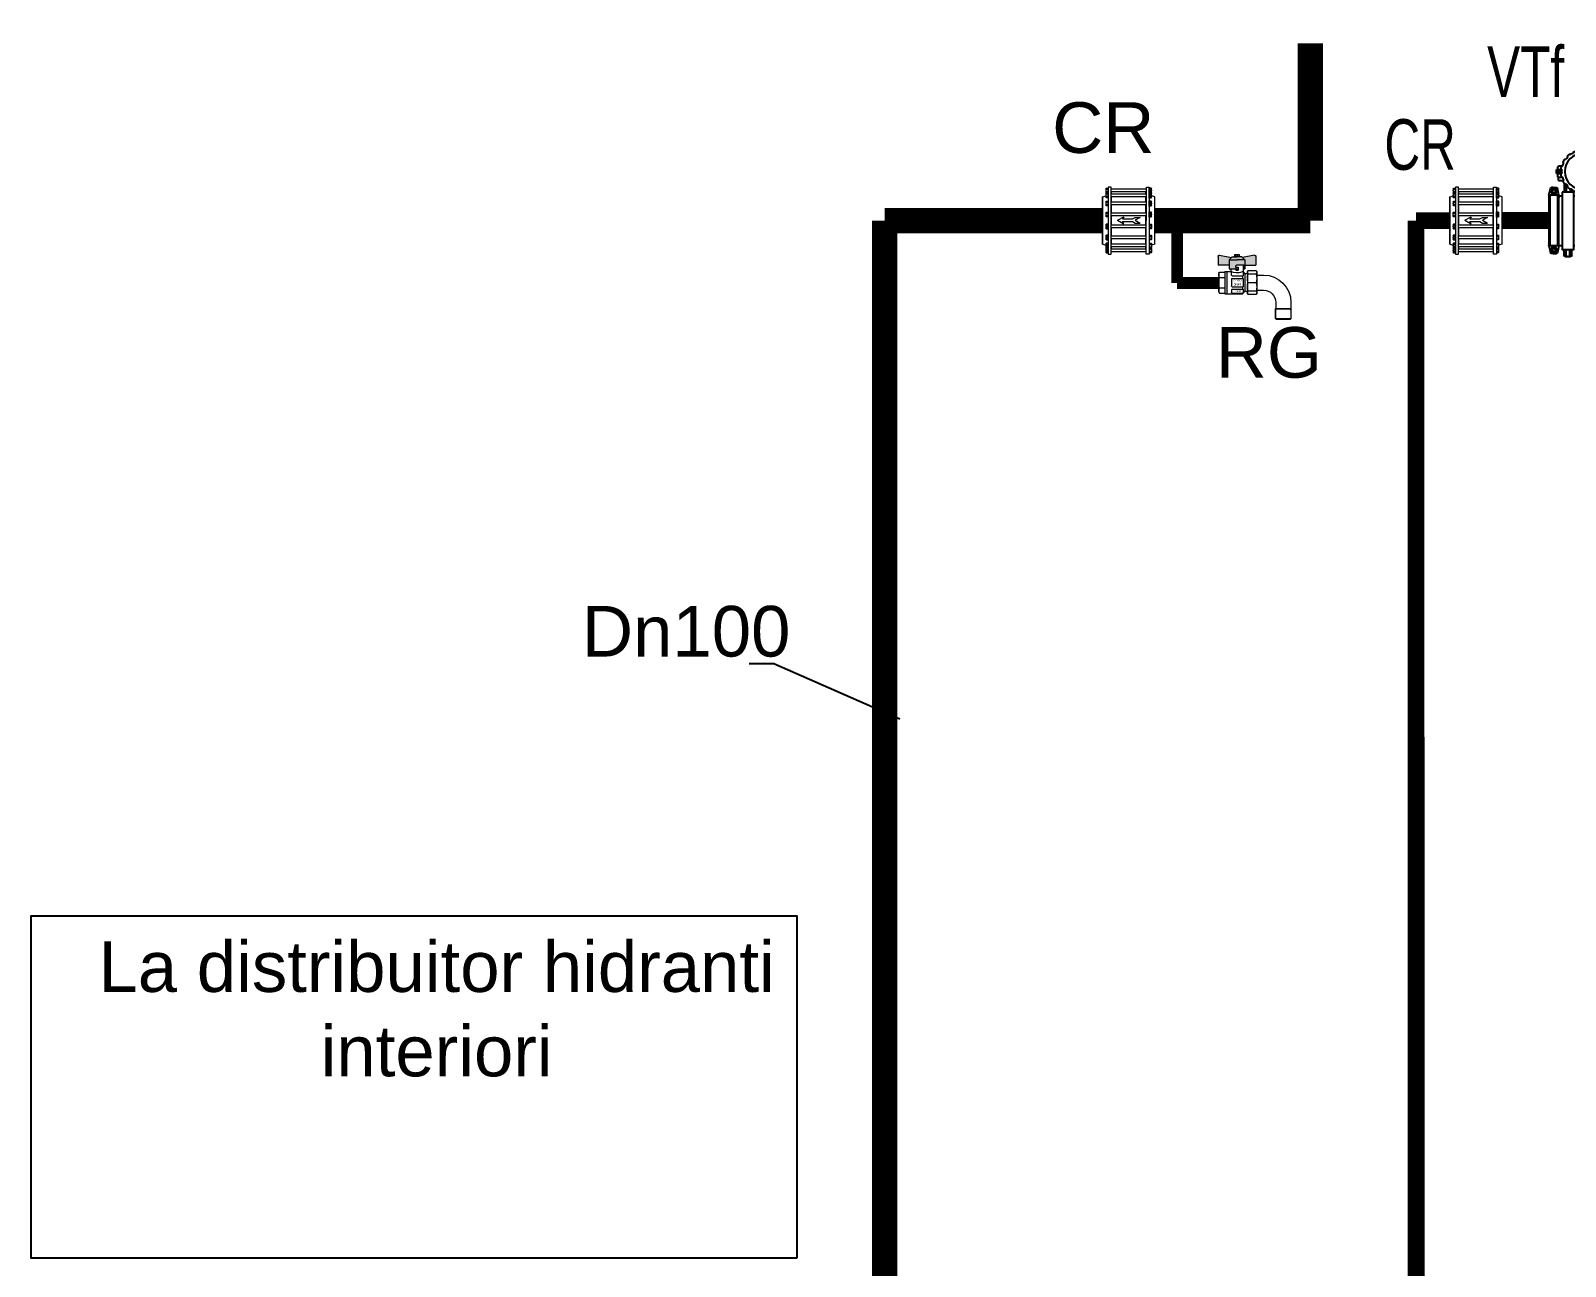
# Model space of a CAD drawing. Extents: x -6531732 to 89637, y -8915 to 32458.
# Drawn here: x 5890 to 10435, y 20061 to 23723 of the extents above; entities that cross this region are included whole.
import ezdxf
from ezdxf.enums import TextEntityAlignment as Align

# ---------------------------------------------------------------- set-up
doc = ezdxf.new("R2010")
doc.units = 0
for name, color, linetype, lineweight in [('SAN-MC-COLD WATER', 5, 'Continuous', 30), ('SAN-MC-Racorduri PSI', 140, 'Continuous', 5), ('SAN-MC-VALVE', 7, 'Continuous', 5)]:
    doc.layers.add(name, color=color, linetype=linetype, lineweight=lineweight)
doc.layers.add('SAN-MC-TEXT', color=7, linetype='Continuous')
doc.styles.get("Standard").update_dxf_attribs({"font": 'arial.ttf'})
doc.styles.add('txt', font='TXT', dxfattribs={"height": 0.2})
doc.linetypes.add('PSI_LINE', pattern='A,300,-150,["PSI",Standard,S=0.5,R=0,X=-130,Y=-30],-5', length=455)
doc.dimstyles.get("Standard").update_dxf_attribs({"dimtxt": 0.18, "dimasz": 0.18, "dimexe": 0.18, "dimexo": 0.0625, "dimgap": 0.09, "dimtad": 0, "dimtih": 1, "dimtoh": 1, "dimdec": 4, "dimzin": 0, "dimdsep": 46, "dimtxsty": 'Standard', "dimcen": 0.09, "dimadec": 0, "dimazin": 0, "dimtfac": 1, "dimtdec": 4, "dimtofl": 0, "dimtmove": 0, "dimatfit": 3, "dimfxl": 1, "dimtolj": 1, "dimtzin": 0, "dimarcsym": 0})

# ---------------------------------------------------------------- blocks, each defined once
blk = doc.blocks.new('Clapeta Sens')
at = {"layer": 'SAN-MC-VALVE'}
for p, q in [((-92.3, 139.3), (-92.3, 143.8)), ((-85.5, 139.3), (-85.5, 143.8)), ((-77.7, 139.3), (-77.7, 143.9)), ((-70, 154.7), (-73.5, 144.5)), ((-70.9, 139.3), (-70.9, 143.9)), ((-70, 154.7), (69.9, 154.8)), ((-53.8, 139.4), (-53.8, 143.9)), ((-47, 139.4), (-47, 143.9)), ((-21.1, 139.4), (-21.1, 143.9)), ((-14.3, 139.4), (-14.3, 143.9)), ((14.2, 139.4), (14.2, 143.9)), ((21, 139.4), (21, 143.9)), ((46.9, 139.4), (46.9, 143.9)), ((53.7, 139.4), (53.7, 144)), ((69.9, 154.8), (73.4, 144.6)), ((70.8, 139.5), (70.8, 144)), ((77.6, 139.5), (77.6, 144)), ((85.4, 139.5), (85.4, 144)), ((92.2, 139.5), (92.2, 144)), ((-99.3, 129.5), (99.2, 129.6)), ((-92.8, 129.5), (-92.8, 25.1)), ((-84.9, 129.5), (-84.9, 25.1)), ((-84.9, 127.9), (-78.2, 127.9)), ((-78.2, 129.5), (-78.2, 25.1)), ((-70.4, 129.5), (-70.4, 25.1)), ((-70.4, 127.9), (-54.3, 128)), ((-54.3, 129.5), (-54.3, 25.1)), ((-46.4, 129.5), (-46.4, 25.1)), ((-46.4, 128), (-21.6, 128)), ((-21.6, 129.6), (-21.6, 25.1)), ((-13.8, 129.6), (-13.7, 25.2)), ((-13.8, 128), (13.7, 128)), ((0.7, 96.6), (-7.6, 111)), ((-7.6, 96.3), (-7.6, 111)), ((-3.3, 88.9), (-7.6, 96.3)), ((9, 111), (0.7, 96.6)), ((4.7, 88.9), (9, 96.3)), ((9, 96.3), (9, 111)), ((13.7, 129.6), (13.7, 25.2)), ((21.6, 129.6), (21.6, 25.2)), ((21.6, 128), (46.4, 128)), ((46.4, 129.6), (46.4, 25.2)), ((54.2, 129.6), (54.2, 25.2)), ((54.2, 128), (70.3, 128)), ((70.3, 129.6), (70.3, 25.2)), ((78.2, 129.6), (78.2, 25.2)), ((78.2, 128.1), (84.9, 128.1)), ((84.9, 129.6), (84.9, 25.2)), ((92.7, 129.6), (92.7, 25.2)), ((-9.7, 62.9), (-3.3, 58.7)), ((0.7, 43.9), (-9.7, 62.9)), ((-3.3, 58.7), (-3.3, 88.9)), ((0.7, 43.9), (11.1, 62.9)), ((4.7, 58.7), (4.7, 88.9)), ((11.1, 62.9), (4.7, 58.7)), ((-92.2, 15.3), (-92.2, 10.8)), ((-85.4, 15.3), (-85.4, 10.8)), ((-84.9, 26.7), (-78.2, 26.7)), ((-77.7, 15.3), (-77.7, 10.8)), ((-69.9, -0.1), (-73.5, 10.2)), ((-70.9, 15.3), (-70.9, 10.8)), ((-70.4, 26.7), (-54.3, 26.7)), ((69.9, 0.1), (-69.9, -0.1)), ((-69.9, -0.1), (69.9, 0.1)), ((-69.9, -0.1), (69.9, 0.1)), ((-53.7, 15.3), (-53.7, 10.8)), ((-46.9, 15.3), (-46.9, 10.8)), ((-46.4, 26.7), (-21.6, 26.7)), ((-21.1, 15.3), (-21.1, 10.8)), ((-14.3, 15.3), (-14.3, 10.8)), ((-13.8, 26.7), (13.7, 26.7)), ((14.2, 15.3), (14.2, 10.8)), ((21.1, 15.4), (21.1, 10.8)), ((21.6, 26.8), (46.4, 26.8)), ((46.9, 15.4), (46.9, 10.9)), ((53.7, 15.4), (53.7, 10.9)), ((54.2, 26.8), (70.3, 26.8)), ((69.9, 0.1), (73.5, 10.3)), ((69.9, 0.1), (69.9, 0.1)), ((70.9, 15.4), (70.9, 10.9)), ((77.7, 15.4), (77.7, 10.9)), ((78.2, 26.8), (84.9, 26.8)), ((85.4, 15.4), (85.4, 10.9)), ((92.2, 15.4), (92.2, 10.9)), ((-69.9, -0.1), (-69.9, -0.1))]:
    blk.add_line(p, q, dxfattribs=at)
for points in [[(-99.3, 138.1), (-99.3, 129.5), (99.2, 129.6), (99.2, 138.3)], [(-82.1, 139.3), (-82.1, 144), (-82.9, 144.5), (-94.9, 144.4), (-95.7, 144), (-95.7, 139.3)], [(-82.2, 138.2), (-82.2, 139.3), (-66.5, 139.3), (-66.5, 138.2)], [(-67.5, 139.3), (-67.5, 144), (-68.3, 144.5), (-80.3, 144.5), (-81.1, 144), (-81.1, 139.3)], [(-58.2, 138.2), (-58.2, 139.4), (-42.5, 139.4), (-42.5, 138.2)], [(-43.5, 139.4), (-43.6, 144), (-44.3, 144.5), (-56.4, 144.5), (-57.2, 144), (-57.2, 139.4)], [(-25.6, 138.2), (-25.6, 139.4), (-9.8, 139.4), (-9.8, 138.2)], [(-10.9, 139.4), (-10.9, 144), (-11.7, 144.5), (-23.7, 144.5), (-24.5, 144), (-24.5, 139.4)], [(25.5, 138.2), (25.5, 139.4), (9.8, 139.4), (9.8, 138.2)], [(10.8, 139.4), (10.8, 144), (11.6, 144.5), (23.6, 144.5), (24.4, 144.1), (24.4, 139.4)], [(58.1, 138.3), (58.1, 139.4), (42.4, 139.4), (42.4, 138.3)], [(43.5, 139.4), (43.5, 144.1), (44.3, 144.5), (56.3, 144.6), (57.1, 144.1), (57.1, 139.4)], [(82.1, 138.3), (82.1, 139.5), (66.4, 139.4), (66.4, 138.3)], [(67.4, 139.4), (67.4, 144.1), (68.2, 144.6), (80.3, 144.6), (81, 144.1), (81, 139.5)], [(82, 139.5), (82, 144.1), (82.8, 144.6), (94.8, 144.6), (95.6, 144.1), (95.6, 139.5)], [(-99.3, 16.4), (-99.3, 25.1), (99.3, 25.2), (99.3, 16.6)], [(-82, 15.3), (-82, 10.6), (-82.8, 10.2), (-94.9, 10.2), (-95.7, 10.6), (-95.7, 15.3)], [(-82.2, 16.5), (-82.2, 15.3), (-66.4, 15.3), (-66.4, 16.5)], [(-67.5, 15.3), (-67.5, 10.6), (-68.3, 10.2), (-80.3, 10.2), (-81.1, 10.6), (-81.1, 15.3)], [(-58.2, 16.5), (-58.2, 15.3), (-42.5, 15.3), (-42.5, 16.5)], [(-43.5, 15.3), (-43.5, 10.7), (-44.3, 10.2), (-56.3, 10.2), (-57.1, 10.7), (-57.1, 15.3)], [(-25.5, 16.5), (-25.5, 15.3), (-9.8, 15.3), (-9.8, 16.5)], [(-10.9, 15.3), (-10.9, 10.7), (-11.7, 10.2), (-23.7, 10.2), (-24.5, 10.7), (-24.5, 15.3)], [(25.5, 16.5), (25.5, 15.4), (9.8, 15.3), (9.8, 16.5)], [(10.8, 15.3), (10.8, 10.7), (11.6, 10.2), (23.7, 10.2), (24.5, 10.7), (24.5, 15.4)], [(58.2, 16.6), (58.2, 15.4), (42.4, 15.4), (42.4, 16.5)], [(43.5, 15.4), (43.5, 10.7), (44.3, 10.3), (56.3, 10.3), (57.1, 10.7), (57.1, 15.4)], [(82.1, 16.6), (82.1, 15.4), (66.4, 15.4), (66.4, 16.6)], [(67.5, 15.4), (67.5, 10.7), (68.3, 10.3), (80.3, 10.3), (81.1, 10.8), (81.1, 15.4)], [(82, 15.4), (82, 10.8), (82.8, 10.3), (94.8, 10.3), (95.6, 10.8), (95.6, 15.4)]]:
    blk.add_lwpolyline(points, close=True, dxfattribs=at)
for points in [[(-81, 138.2), (-96.7, 138.1), (-96.7, 139.3), (-81, 139.3)], [(80.9, 138.3), (96.7, 138.3), (96.7, 139.5), (80.9, 139.5)], [(-81, 16.5), (-96.7, 16.4), (-96.7, 15.3), (-81, 15.3)], [(81, 16.6), (96.7, 16.6), (96.7, 15.4), (81, 15.4)]]:
    blk.add_lwpolyline(points, dxfattribs=at)
for centre, radius, start, end in [((-94, 141.7), 2.71, 51.1632, 128.9213), ((-88.9, 134.5), 9.95, 70.0269, 110.0577), ((-83.8, 141.7), 2.71, 51.1633, 128.9213), ((-79.4, 141.7), 2.71, 51.1632, 128.9213), ((-74.3, 134.5), 9.95, 70.0269, 110.0577), ((-69.2, 141.7), 2.71, 51.1633, 128.9213), ((-55.5, 141.8), 2.71, 51.1632, 128.9213), ((-50.4, 134.5), 9.95, 70.0269, 110.0577), ((-45.3, 141.8), 2.71, 51.1633, 128.9213), ((-22.8, 141.8), 2.71, 51.1632, 128.9213), ((-17.7, 134.5), 9.95, 70.0269, 110.0577), ((-12.6, 141.8), 2.71, 51.1633, 128.9213), ((12.5, 141.8), 2.71, 51.1633, 128.9213), ((17.6, 134.6), 9.95, 70.0269, 110.0577), ((22.7, 141.8), 2.71, 51.1632, 128.9214), ((45.2, 141.8), 2.71, 51.1633, 128.9213), ((50.3, 134.6), 9.95, 70.0269, 110.0577), ((55.4, 141.8), 2.71, 51.1632, 128.9214), ((69.1, 141.8), 2.71, 51.1633, 128.9213), ((74.2, 134.6), 9.95, 70.0269, 110.0577), ((79.3, 141.9), 2.71, 51.1632, 128.9214), ((83.7, 141.9), 2.71, 51.1633, 128.9213), ((88.8, 134.6), 9.95, 70.0269, 110.0577), ((93.9, 141.9), 2.71, 51.1632, 128.9214), ((-94, 12.9), 2.71, 231.1632, 308.9214), ((-88.8, 20.1), 9.95, 250.0269, 290.0577), ((-83.7, 12.9), 2.71, 231.1633, 308.9213), ((-79.4, 12.9), 2.71, 231.1632, 308.9214), ((-74.3, 20.1), 9.95, 250.0269, 290.0577), ((-69.2, 12.9), 2.71, 231.1633, 308.9213), ((-55.4, 12.9), 2.71, 231.1632, 308.9214), ((-50.3, 20.1), 9.95, 250.0269, 290.0577), ((-45.2, 12.9), 2.71, 231.1633, 308.9213), ((-22.8, 12.9), 2.71, 231.1632, 308.9214), ((-17.7, 20.2), 9.95, 250.0269, 290.0577), ((-12.6, 12.9), 2.71, 231.1633, 308.9213), ((12.5, 12.9), 2.71, 231.1633, 308.9213), ((17.6, 20.2), 9.95, 250.0269, 290.0577), ((22.8, 13), 2.71, 231.1632, 308.9213), ((45.2, 13), 2.71, 231.1633, 308.9213), ((50.3, 20.2), 9.95, 250.0269, 290.0577), ((55.4, 13), 2.71, 231.1632, 308.9213), ((69.2, 13), 2.71, 231.1633, 308.9213), ((74.3, 20.2), 9.95, 250.0269, 290.0577), ((79.4, 13), 2.71, 231.1632, 308.9213), ((83.7, 13), 2.71, 231.1633, 308.9213), ((88.8, 20.2), 9.95, 250.0269, 290.0577), ((93.9, 13), 2.71, 231.1632, 308.9213)]:
    blk.add_arc(centre, radius, start, end, dxfattribs=at)
blk = doc.blocks.new('12')
at = {"layer": 'SAN-MC-TEXT'}
for p, q in [((-0.1444, 0.1895, 1.4273), (-0.1441, 0.1892, 1.4273)), ((-0.1357, 0.1969, 1.4273), (-0.1355, 0.1967, 1.4273)), ((-0.1266, 0.2021, 1.4273), (-0.1264, 0.2017, 1.4273)), ((-0.1158, 0.206, 1.4273), (-0.1157, 0.2058, 1.4273)), ((-0.1055, 0.2079, 1.4273), (-0.1055, 0.2074, 1.4273)), ((-0.1055, 0.1075, 1.4273), (-0.1055, 0.1829, 1.4273)), ((-0.094, 0.2079, 1.4273), (-0.094, 0.2076, 1.4273)), ((-0.094, 0.1075, 1.4273), (-0.094, 0.1829, 1.4273)), ((-0.0837, 0.206, 1.4273), (-0.0838, 0.2056, 1.4273)), ((-0.073, 0.2021, 1.4273), (-0.0731, 0.2019, 1.4273)), ((-0.0639, 0.1969, 1.4273), (-0.0641, 0.1965, 1.4273)), ((-0.0551, 0.1895, 1.4273), (-0.0553, 0.1893, 1.4273)), ((-0.1625, 0.1505, 1.4273), (-0.1622, 0.1504, 1.4273)), ((-0.1625, 0.14, 1.4273), (-0.162, 0.14, 1.4273)), ((-0.1569, 0.1716, 1.4273), (-0.1565, 0.1714, 1.4273)), ((-0.1512, 0.1815, 1.4273), (-0.1509, 0.1814, 1.4273)), ((-0.0484, 0.1815, 1.4273), (-0.0487, 0.1813, 1.4273)), ((-0.0426, 0.1716, 1.4273), (-0.0429, 0.1715, 1.4273)), ((-0.0321, 0.1623, 1.4273), (-0.0408, 0.1623, 1.4273)), ((-0.039, 0.1617, 1.4273), (-0.0395, 0.1616, 1.4273)), ((-0.0227, 0.1452, 1.4273), (-0.0384, 0.1452, 1.4273)), ((-0.0371, 0.14, 1.4273), (-0.0375, 0.14, 1.4273)), ((-0.0371, 0.1505, 1.4273), (-0.0373, 0.1504, 1.4273)), ((-0.0227, 0.1509, 1.4273), (-0.0363, 0.1509, 1.4273)), ((-0.0227, 0.1395, 1.4273), (-0.0363, 0.1395, 1.4273)), ((-0.0264, 0.1509, 1.4273), (-0.0264, 0.1566, 1.4273)), ((-0.0264, 0.1281, 1.4273), (-0.0264, 0.1395, 1.4273)), ((-0.0227, 0.1395, 1.4273), (-0.0227, 0.1509, 1.4273)), ((-0.1605, 0.1287, 1.4273), (-0.1602, 0.1288, 1.4273)), ((-0.1569, 0.1188, 1.4273), (-0.1566, 0.119, 1.4273)), ((-0.1512, 0.1089, 1.4273), (-0.1508, 0.1092, 1.4273)), ((-0.1444, 0.1009, 1.4273), (-0.1442, 0.1011, 1.4273)), ((-0.1357, 0.0935, 1.4273), (-0.1354, 0.0939, 1.4273)), ((-0.1102, 0.0977, 0.7136), (-0.0933, 0.0977, 0.7136)), ((-0.0898, 0.0987, 0.7136), (-0.0913, 0.1055, 0.7136)), ((-0.0684, 0.0925, 1.4273), (-0.0684, 0.0844, 1.4273)), ((-0.0639, 0.0935, 1.4273), (-0.064, 0.0937, 1.4273)), ((-0.0626, 0.093, 1.4273), (-0.0626, 0.0844, 1.4273)), ((-0.0551, 0.1009, 1.4273), (-0.0554, 0.1012, 1.4273)), ((-0.0512, 0.1076, 1.4273), (-0.0512, 0.0844, 1.4273)), ((-0.0484, 0.1089, 1.4273), (-0.0486, 0.1091, 1.4273)), ((-0.0455, 0.1108, 1.4273), (-0.0455, 0.0844, 1.4273)), ((-0.0426, 0.1188, 1.4273), (-0.043, 0.1191, 1.4273)), ((-0.0284, 0.1184, 1.4273), (-0.0422, 0.1184, 1.4273)), ((-0.0284, 0.1281, 1.4273), (-0.0408, 0.1281, 1.4273)), ((-0.0264, 0.1281, 1.4273), (-0.0408, 0.1281, 1.4273)), ((-0.039, 0.1287, 1.4273), (-0.0393, 0.1288, 1.4273)), ((-0.0297, 0.075), (-0.0254, 0.095)), ((-0.0284, 0.1184, 1.4273), (-0.0284, 0.1281, 1.4273)), ((-0.0126, 0.0975), (-0.0222, 0.0975)), ((-0.0176, 0.0918), (-0.0203, 0.0871)), ((-0.0122, 0.0919), (-0.0176, 0.0918)), ((-0.0126, 0.0975), (-0.0075, 0.0975)), ((-0.0094, 0.0871), (-0.0122, 0.0919)), ((-0.0001, 0.075), (-0.0044, 0.095)), ((-0.1266, 0.0883, 1.4273), (-0.1265, 0.0885, 1.4273)), ((-0.113, 0.0853, 0.7136), (-0.1164, 0.0778, 0.7136)), ((-0.1162, -0.0856), (-0.1164, 0.0778, 0.7136)), ((-0.1158, 0.0844, 1.4273), (-0.1157, 0.0848, 1.4273)), ((-0.1125, -0.0864), (-0.113, 0.0853, 0.7136)), ((-0.1055, 0.0826, 1.4273), (-0.1055, 0.0828, 1.4273)), ((-0.094, 0.0826, 1.4273), (-0.094, 0.083, 1.4273)), ((-0.0901, -0.0864), (-0.0905, 0.0845, 0.7136)), ((-0.0902, 0.0846, 0.7136), (-0.0871, 0.0778, 0.7136)), ((-0.0869, 0.0845, 0.7136), (-0.0864, -0.0856)), ((-0.0741, 0.073, 0.7136), (-0.0869, 0.073, 0.7136)), ((-0.0837, 0.0844, 1.4273), (-0.0838, 0.0846, 1.4273)), ((-0.073, 0.0883, 1.4273), (-0.0731, 0.0887, 1.4273)), ((-0.0302, 0.073, 0.7136), (-0.0398, 0.073, 0.7136)), ((-0.0298, -0.0741), (-0.0298, 0.0741)), ((-0.0261, 0.0749), (-0.0295, 0.0673)), ((-0.0261, -0.0749), (-0.0261, 0.0749)), ((-0.0261, 0.0749), (-0.0037, 0.0749)), ((-0.0203, 0.0871), (-0.0176, 0.0824)), ((-0.0176, 0.0824), (-0.0121, 0.0824)), ((-0.0121, 0.0824), (-0.0094, 0.0871)), ((-0.0037, -0.0749), (-0.0037, 0.0749)), ((-0.0037, 0.0749), (-0.0002, 0.0673)), ((0, 0.0741), (0, -0.0741)), ((-0.1161, -0.0865), (-0.1118, -0.1065)), ((-0.1125, -0.0864), (-0.116, -0.0788)), ((-0.1125, -0.0864), (-0.0901, -0.0864)), ((-0.0865, -0.0865), (-0.0908, -0.1065)), ((-0.0901, -0.0864), (-0.0867, -0.0788)), ((-0.0736, -0.0741), (-0.0864, -0.0741)), ((-0.0679, -0.1034, 0.7136), (-0.0679, -0.0855, 0.7136)), ((-0.0622, -0.1034, 0.7136), (-0.0622, -0.0855, 0.7136)), ((-0.0508, -0.1034, 0.7136), (-0.0508, -0.0855, 0.7136)), ((-0.0451, -0.1034, 0.7136), (-0.0451, -0.0855, 0.7136)), ((-0.0298, -0.0741), (-0.0394, -0.0741)), ((-0.0297, -0.075), (-0.0254, -0.095)), ((-0.0261, -0.0749), (-0.0295, -0.0673)), ((-0.0261, -0.0749), (-0.0037, -0.0749)), ((-0.0176, -0.0825), (-0.0203, -0.0873)), ((-0.0203, -0.0873), (-0.0176, -0.092)), ((-0.0122, -0.0825), (-0.0176, -0.0825)), ((-0.0094, -0.0872), (-0.0122, -0.0825)), ((-0.0121, -0.0919), (-0.0094, -0.0872)), ((-0.0001, -0.075), (-0.0044, -0.095)), ((-0.0037, -0.0749), (-0.0002, -0.0673)), ((-0.099, -0.109), (-0.1087, -0.109)), ((-0.104, -0.094), (-0.1067, -0.0988)), ((-0.1067, -0.0988), (-0.104, -0.1035)), ((-0.0986, -0.094), (-0.104, -0.094)), ((-0.104, -0.1035), (-0.0985, -0.1035)), ((-0.099, -0.109), (-0.0939, -0.109)), ((-0.0958, -0.0987), (-0.0986, -0.094)), ((-0.0985, -0.1035), (-0.0958, -0.0987)), ((-0.0485, -0.1069, 0.7136), (-0.0645, -0.1069, 0.7136)), ((-0.0126, -0.0975), (-0.0222, -0.0975)), ((-0.0176, -0.092), (-0.0121, -0.0919)), ((-0.0126, -0.0975), (-0.0075, -0.0975))]:
    blk.add_line(p, q, dxfattribs=at)
at = {"layer": 'SAN-MC-TEXT', "elevation": 0.7136}
blk.add_lwpolyline([(-0.0398, 0.0844), (-0.0394, -0.0855), (-0.0736, -0.0855), (-0.0741, 0.0844)], close=True, dxfattribs=at)
at = {"layer": 'SAN-MC-TEXT'}
for centre, radius in [((-0.0998, 0.1452, 1.4273), 0.0528), ((-0.0998, 0.1452, 1.4273), 0.00514), ((-0.0149, 0.0872), 0.00847), ((-0.0149, 0.0872), 0.00635), ((-0.1013, -0.0987), 0.00847), ((-0.0149, -0.0872), 0.00847), ((-0.0149, -0.0872), 0.00635), ((-0.1013, -0.0987), 0.00635)]:
    blk.add_circle(centre, radius, dxfattribs=at)
for centre, radius, start, end in [((-0.0998, 0.1452, 1.4273), 0.0614, 136.5141, 143.475), ((-0.1433, 0.1905, 1.4273), 0.00143, 133.9096, 225.2119), ((-0.0998, 0.1452, 1.4273), 0.0642, 126.0904, 133.9096), ((-0.1453, 0.1884, 1.4273), 0.00143, 316.5141, 45.2119), ((-0.1368, 0.196, 1.4273), 0.00143, 40, 126.0904), ((-0.1344, 0.1976, 1.4273), 0.00143, 220, 303.475), ((-0.0998, 0.1452, 1.4273), 0.0614, 116.5141, 123.475), ((-0.1278, 0.2014, 1.4273), 0.00143, 296.5141, 25.2119), ((-0.1252, 0.2026, 1.4273), 0.00143, 113.9096, 205.2119), ((-0.0998, 0.1452, 1.4273), 0.0642, 106.0904, 113.9096), ((-0.1169, 0.1829, 1.4273), 0.0114, 0, 114.4433), ((-0.1172, 0.2056, 1.4273), 0.00143, 20, 106.0904), ((-0.1144, 0.2063, 1.4273), 0.00143, 200, 283.475), ((-0.0998, 0.1452, 1.4273), 0.0614, 96.5141, 103.475), ((-0.1069, 0.2076, 1.4273), 0.00143, 276.5141, 5.2119), ((-0.104, 0.2079, 1.4273), 0.00143, 93.9096, 185.2119), ((-0.0998, 0.1452, 1.4273), 0.0642, 86.0904, 93.9096), ((-0.0955, 0.2079, 1.4273), 0.00143, 0, 86.0904), ((-0.0926, 0.2076, 1.4273), 0.00143, 180, 263.475), ((-0.0826, 0.1829, 1.4273), 0.0114, 65.5567, 180), ((-0.0998, 0.1452, 1.4273), 0.0614, 76.5141, 83.475), ((-0.0851, 0.2063, 1.4273), 0.00143, 256.5141, 345.2119), ((-0.0824, 0.2056, 1.4273), 0.00143, 73.9096, 165.2119), ((-0.0998, 0.1452, 1.4273), 0.0642, 66.0904, 73.9096), ((-0.0743, 0.2026, 1.4273), 0.00143, 340, 66.0904), ((-0.0717, 0.2014, 1.4273), 0.00143, 160, 243.475), ((-0.0998, 0.1452, 1.4273), 0.0614, 56.5141, 63.475), ((-0.0651, 0.1976, 1.4273), 0.00143, 236.5141, 325.2119), ((-0.0628, 0.196, 1.4273), 0.00143, 53.9096, 145.2119), ((-0.0998, 0.1452, 1.4273), 0.0642, 46.0904, 53.9096), ((-0.0542, 0.1884, 1.4273), 0.00143, 140, 223.475), ((-0.0562, 0.1905, 1.4273), 0.00143, 320, 46.0904), ((-0.0998, 0.1452, 1.4273), 0.0614, 36.5141, 43.475), ((-0.0998, 0.1452, 1.4273), 0.0642, 166.0904, 173.9096), ((-0.1622, 0.1519, 1.4273), 0.00143, 173.9096, 260), ((-0.1622, 0.1386, 1.4273), 0.00143, 94.7881, 186.0904), ((-0.0998, 0.1452, 1.4273), 0.0642, 186.0904, 193.9096), ((-0.1624, 0.1414, 1.4273), 0.00143, 274.7881, 3.4859), ((-0.1624, 0.149, 1.4273), 0.00143, 356.525, 80), ((-0.1607, 0.1603, 1.4273), 0.00143, 74.7881, 166.0904), ((-0.0998, 0.1452, 1.4273), 0.0614, 176.525, 183.4859), ((-0.16, 0.1631, 1.4273), 0.00143, 254.7881, 343.4859), ((-0.0998, 0.1452, 1.4273), 0.0614, 156.5141, 163.475), ((-0.1562, 0.1728, 1.4273), 0.00143, 153.9096, 245.2119), ((-0.0998, 0.1452, 1.4273), 0.0642, 146.0904, 153.9096), ((-0.1574, 0.1702, 1.4273), 0.00143, 336.5141, 65.2119), ((-0.1519, 0.1803, 1.4273), 0.00143, 60, 146.0904), ((-0.1502, 0.1826, 1.4273), 0.00143, 240, 323.475), ((-0.0493, 0.1826, 1.4273), 0.00143, 216.5141, 305.2119), ((-0.0476, 0.1803, 1.4273), 0.00143, 33.9096, 125.2119), ((-0.0998, 0.1452, 1.4273), 0.0642, 26.0904, 33.9096), ((-0.0422, 0.1702, 1.4273), 0.00143, 120, 203.475), ((-0.0998, 0.1452, 1.4273), 0.0614, 16.5141, 23.475), ((-0.0434, 0.1728, 1.4273), 0.00143, 300, 26.0904), ((-0.0395, 0.1631, 1.4273), 0.00143, 196.5141, 285.2119), ((-0.0388, 0.1603, 1.4273), 0.00143, 13.9096, 105.2119), ((-0.0371, 0.149, 1.4273), 0.00143, 100, 183.475), ((-0.0998, 0.1452, 1.4273), 0.0614, 356.5141, 3.475), ((-0.0371, 0.1414, 1.4273), 0.00143, 176.5141, 265.2119), ((-0.0998, 0.1452, 1.4273), 0.0642, 6.0904, 13.9096), ((-0.0998, 0.1452, 1.4273), 0.0642, 346.0904, 353.9096), ((-0.0373, 0.1386, 1.4273), 0.00143, 353.9096, 85.2119), ((-0.0373, 0.1519, 1.4273), 0.00143, 280, 6.0904), ((-0.0321, 0.1566, 1.4273), 0.00571, 0, 90), ((-0.1607, 0.1301, 1.4273), 0.00143, 193.9096, 280), ((-0.16, 0.1274, 1.4273), 0.00143, 16.525, 100), ((-0.0998, 0.1452, 1.4273), 0.0614, 196.5141, 203.475), ((-0.1562, 0.1176, 1.4273), 0.00143, 120, 206.0904), ((-0.0998, 0.1452, 1.4273), 0.0642, 206.0904, 213.9096), ((-0.1574, 0.1202, 1.4273), 0.00143, 300, 23.475), ((-0.1519, 0.1102, 1.4273), 0.00143, 213.9096, 305.2119), ((-0.1502, 0.1078, 1.4273), 0.00143, 36.5141, 125.2119), ((-0.0998, 0.1452, 1.4273), 0.0614, 216.5141, 223.475), ((-0.1433, 0.1, 1.4273), 0.00143, 140, 226.0904), ((-0.1453, 0.102, 1.4273), 0.00143, 320, 43.475), ((-0.0998, 0.1452, 1.4273), 0.0642, 226.0904, 233.9096), ((-0.1368, 0.0945, 1.4273), 0.00143, 233.9096, 325.2119), ((-0.1344, 0.0928, 1.4273), 0.00143, 56.5141, 145.2119), ((-0.0998, 0.1452, 1.4273), 0.0614, 236.5141, 243.475), ((-0.1169, 0.1075, 1.4273), 0.0114, 245.5567, 0), ((-0.1018, 0.0977, 0.7136), 0.00847, 117.8451, 175.8538), ((-0.0944, 0.1048, 0.7136), 0.00321, 12.1139, 90), ((-0.0826, 0.1075, 1.4273), 0.0114, 180, 294.4433), ((-0.0998, 0.1452, 1.4273), 0.0614, 296.5141, 303.475), ((-0.0651, 0.0928, 1.4273), 0.00143, 40, 123.475), ((-0.0628, 0.0945, 1.4273), 0.00143, 220, 306.0904), ((-0.0998, 0.1452, 1.4273), 0.0642, 306.0904, 313.9096), ((-0.0542, 0.102, 1.4273), 0.00143, 136.5141, 225.2119), ((-0.0998, 0.1452, 1.4273), 0.0614, 316.5141, 323.475), ((-0.0562, 0.1, 1.4273), 0.00143, 313.9096, 45.2119), ((-0.0493, 0.1078, 1.4273), 0.00143, 60, 143.475), ((-0.0476, 0.1102, 1.4273), 0.00143, 240, 326.0904), ((-0.0998, 0.1452, 1.4273), 0.0642, 326.0904, 333.9096), ((-0.0422, 0.1202, 1.4273), 0.00143, 156.5141, 245.2119), ((-0.0998, 0.1452, 1.4273), 0.0614, 336.5141, 343.475), ((-0.0434, 0.1176, 1.4273), 0.00143, 333.9096, 65.2119), ((-0.0396, 0.1274, 1.4273), 0.00143, 80, 163.475), ((-0.0388, 0.1301, 1.4273), 0.00143, 260, 346.0904), ((-0.0222, 0.0943), 0.00321, 90, 167.8861), ((-0.0075, 0.0943), 0.00321, 12.1139, 90), ((-0.1278, 0.089, 1.4273), 0.00143, 340, 63.475), ((-0.1252, 0.0878, 1.4273), 0.00143, 160, 246.0904), ((-0.0998, 0.1452, 1.4273), 0.0642, 246.0904, 253.9096), ((-0.1172, 0.0849, 1.4273), 0.00143, 253.9096, 345.2119), ((-0.1144, 0.0841, 1.4273), 0.00143, 76.5141, 165.2119), ((-0.0998, 0.1452, 1.4273), 0.0614, 256.5141, 263.475), ((-0.1069, 0.0828, 1.4273), 0.00143, 0, 83.475), ((-0.104, 0.0826, 1.4273), 0.00143, 180, 266.0904), ((-0.0998, 0.1452, 1.4273), 0.0642, 266.0904, 273.9096), ((-0.0955, 0.0826, 1.4273), 0.00143, 273.9096, 5.2119), ((-0.0926, 0.0828, 1.4273), 0.00143, 96.5141, 185.2119), ((-0.0998, 0.1452, 1.4273), 0.0614, 276.5141, 283.475), ((-0.0915, 0.0845, 0.7136), 0.00458, 0, 12.1139), ((-0.0851, 0.0841, 1.4273), 0.00143, 20, 103.475), ((-0.0824, 0.0849, 1.4273), 0.00143, 200, 286.0904), ((-0.0998, 0.1452, 1.4273), 0.0642, 286.0904, 293.9096), ((-0.0743, 0.0878, 1.4273), 0.00143, 293.9096, 25.2119), ((-0.0717, 0.089, 1.4273), 0.00143, 116.5141, 205.2119), ((-0.0252, 0.0741), 0.00458, 167.8861, 180), ((-0.1116, -0.0856), 0.00458, 180, 192.1139), ((-0.091, -0.0856), 0.00458, 347.8861, 0), ((-0.0252, -0.0741), 0.00458, 180, 192.1139), ((-0.0046, -0.0741), 0.00458, 347.8861, 0), ((-0.1087, -0.1058), 0.00321, 192.1139, 270), ((-0.0939, -0.1058), 0.00321, 270, 347.8861), ((-0.0645, -0.1034, 0.7136), 0.00343, 180, 270), ((-0.0588, -0.1034, 0.7136), 0.00343, 180, 270), ((-0.0542, -0.1034, 0.7136), 0.00343, 270, 0), ((-0.0485, -0.1034, 0.7136), 0.00343, 270, 0), ((-0.0222, -0.0943), 0.00321, 192.1139, 270), ((-0.0075, -0.0943), 0.00321, 270, 347.8861)]:
    blk.add_arc(centre, radius, start, end, dxfattribs=at)
blk = doc.blocks.new('Robinet Golire')
at = {"layer": 'SAN-MC-VALVE', "lineweight": 5}
h = blk.add_hatch(color=1, dxfattribs=at)
h.dxf.hatch_style = 1
h.paths.add_polyline_path([(-78, 83), (-117.3, 90, 0.466736), (-122, 86), (-122, 57), (-86, 57), (-86, 75)])
h.paths.add_polyline_path([(-44, 85), (-60, 85), (-76, 85), (-86, 75), (-60, 75), (-34, 75)])
h.paths.add_polyline_path([(-34, 75), (-60, 75), (-86, 75), (-86, 57), (-82, 57), (-58, 57, -0.414214), (-56, 55), (-56, 51), (-56, 45), (-34, 45)])
h.paths.add_polyline_path([(2, 86, 0.466736), (-2.7, 90), (-42, 83), (-34, 75), (-34, 57), (2, 57)])
at = {"layer": 'SAN-MC-VALVE', "linetype": 'Continuous', "lineweight": 5}
for p, q in [((-122, 86), (-122, 57)), ((-82, 57), (-122, 57)), ((-117.3, 90), (-78, 83)), ((-86, 75), (-76, 85)), ((-86, 75), (-60, 75)), ((-86, 75), (-86, 45)), ((-82, 57), (-58, 57)), ((-82, 57), (-82, 45)), ((-80, 57), (-80, 35)), ((-76, 85), (-60, 85)), ((-68.8, 86), (-68.8, 85)), ((-67.6, 87), (-67.8, 87)), ((-67, 92), (-67, 87.6)), ((-54, 93), (-66, 93)), ((-56, 51), (-64, 51)), ((-64, 51), (-64, 41)), ((-60, 93), (-60, 87)), ((-44, 85), (-60, 85)), ((-34, 75), (-60, 75)), ((-56, 51), (-56, 55)), ((-56, 51), (-56, 41)), ((-53, 87.6), (-53, 92)), ((-52.2, 87), (-52.4, 87)), ((-51.2, 85), (-51.2, 86)), ((-34, 75), (-44, 85)), ((-2.7, 90), (-42, 83)), ((-34, 75), (-34, 45)), ((-34, 57), (2, 57)), ((2, 86), (2, 57)), ((-125.4, 25), (-147.4, 25)), ((-124.8, 26.1), (-125.4, 25)), ((-125.4, 25), (-125.4, -25)), ((-124.8, 36.5), (-123.3, 39)), ((-124.8, 36.5), (-124.8, -36.5)), ((-123.3, 39), (-95.9, 39)), ((-123.3, 27.9), (-95.9, 27.9)), ((-95.9, 0), (-123.3, 0)), ((-95.9, 39), (-94.4, 36.5)), ((-94.4, 36.5), (-94.4, -36.5)), ((-94.4, 29), (-86.1, 29)), ((-80, 35.1), (-86.1, 29)), ((-86.1, 29), (-86.1, -29)), ((-80, 45), (-86, 45)), ((-80.1, 35), (-75.5, 35)), ((-80.1, 35), (-80.1, 22)), ((-44, 22), (-80.1, 22)), ((-44, 14), (-80.1, 14)), ((-80.1, 14), (-80.1, -14)), ((-78.1, 22), (-78.1, 14)), ((-56, 45), (-64, 45)), ((-56, 41), (-64, 41)), ((-34, 45), (-56, 45)), ((-42, 24), (-42, 35.2)), ((-42, 12), (-42, -12)), ((-40, 45), (-40, 37)), ((-20, 37), (-40, 37)), ((-26, 37), (-26, -37)), ((-20, 37), (-20, -37)), ((-2, 34.5), (-20, 34.5)), ((-2, 17.2), (-20, 17.2)), ((0, 31), (-2, 34.5)), ((0, 31), (0, -31)), ((-125.4, -25), (-147.4, -25)), ((-125.4, -25), (-124.8, -26.1)), ((-124.8, -36.5), (-123.3, -39)), ((-123.3, -27.9), (-95.9, -27.9)), ((-123.3, -39), (-95.9, -39)), ((-95.9, -39), (-94.4, -36.5)), ((-94.4, -29), (-86.1, -29)), ((-78.1, -37), (-86.1, -29)), ((-44, -14), (-80.1, -14)), ((-44, -22), (-80.1, -22)), ((-80.1, -22), (-80.1, -35)), ((-44, -35), (-80.1, -35)), ((-78.1, -14), (-78.1, -22)), ((-78.1, -35), (-78.1, -37)), ((-20, -37), (-78.1, -37)), ((-42, -24), (-42, -33)), ((-2, -17.2), (-20, -17.2)), ((-2, -34.5), (-20, -34.5)), ((0, -31), (-2, -34.5)), ((-237.4, -85.4), (-238.5, -86)), ((-186.3, -86), (-238.5, -86)), ((-238.5, -91), (-238.5, -86)), ((-238.5, -117.6), (-238.5, -91)), ((-236.8, -86), (-237.6, -85.5)), ((-237.4, -65), (-237.4, -85.4)), ((-187.4, -85.4), (-237.4, -85.4)), ((-236.8, -91), (-236.8, -86)), ((-236.8, -91), (-236.8, -119.3)), ((-187.1, -85.5), (-188, -86)), ((-188, -91), (-188, -86)), ((-188, -119.3), (-188, -91)), ((-187.4, -65), (-187.4, -85.4)), ((-186.3, -86), (-187.4, -85.4)), ((-186.3, -91), (-186.3, -86)), ((-186.3, -117.6), (-186.3, -91)), ((-186.3, -117.6), (-238.5, -117.6)), ((-236.1, -120), (-238.5, -117.6)), ((-188.7, -120), (-236.1, -120)), ((-186.3, -117.6), (-188.7, -120))]:
    blk.add_line(p, q, dxfattribs=at)
for centre, radius, start, end in [((-118, 86), 4, 79.9194, 180), ((-67.8, 86), 1, 90, 180), ((-67.6, 87.6), 0.6, 270, 0), ((-63.8, 75.3), 12.3, 71.9468, 106.3929), ((-66, 92), 1, 90, 180), ((-63.5, 86.4), 6.62, 58.1092, 121.8908), ((-56.5, 86.4), 6.62, 58.1092, 121.8908), ((-56.2, 75.3), 12.3, 73.6071, 108.0532), ((-58, 55), 2, 0, 90), ((-54, 92), 1, 0, 90), ((-52.4, 87.6), 0.6, 180, 270), ((-52.2, 86), 1, 0, 90), ((-2, 86), 4, 0, 100.0806), ((-147.4, -65), 90, 90, 180), ((-113.5, 33.5), 11.3, 150.6416, 209.3584), ((-56.8, 14), 68, 168.1398, 191.8602), ((-105.7, 33.5), 11.3, 330.6416, 29.3584), ((-162.4, 14), 68, 348.1398, 11.8602), ((-60, 76.1), 44, 249.3873, 297.0665), ((-44, 24), 2, 270, 0), ((-44, 12), 2, 0, 90), ((-19.2, 25.9), 19.3, 333.3369, 26.6631), ((-73.7, 0), 73.7, 346.5042, 13.4958), ((-147.4, -65), 40, 90, 180), ((-56.8, -14), 68, 168.1398, 191.8602), ((-113.5, -33.5), 11.3, 150.6416, 209.3584), ((-162.4, -14), 68, 348.1398, 11.8602), ((-105.7, -33.5), 11.3, 330.6416, 29.3584), ((-44, -12), 2, 270, 0), ((-44, -24), 2, 0, 90), ((-44, -33), 2, 270, 0), ((-19.1, -25.8), 19.1, 333.2139, 26.7861)]:
    blk.add_arc(centre, radius, start, end, dxfattribs=at)
at = {"layer": 'SAN-MC-VALVE', "linetype": 'Continuous', "lineweight": 5, "style": 'txt'}
for s, height, width, p in [('CW617N', 6, 0.666667, (-60.8, 7)), ('PN40', 8, 0.75, (-61.7, -6.2))]:
    blk.add_text(s, height=height, dxfattribs=dict(at, width=width)).set_placement(p, align=Align.MIDDLE)
blk.add_text('ITALY', height=5, dxfattribs=at).set_placement((-63.8, -28), align=Align.MIDDLE)

msp = doc.modelspace()

# ---------------------------------------------------------------- linework, layer by layer
at = {"layer": 'SAN-MC-COLD WATER', "const_width": 50}
for points in [[(9993.1, 23159.9), (9993.7, 18369.5)], [(10093.4, 23159.9), (9993.1, 23159.9)], [(10386.7, 23160.3), (10248.2, 23160.3)]]:
    msp.add_lwpolyline(points, dxfattribs=at)
at = {"layer": 'SAN-MC-Racorduri PSI', "linetype": 'PSI_LINE', "ltscale": 2, "const_width": 75}
for points in [[(9679.9, 23160.3), (9679.9, 23685.4)], [(8419.5, 23159.9), (8419.5, 18369.5)], [(9064.9, 23159.9), (8419.5, 23159.9)], [(9679.9, 23160.3), (9219.6, 23160.3)]]:
    msp.add_lwpolyline(points, dxfattribs=at)
at = {"layer": 'SAN-MC-Racorduri PSI', "const_width": 35}
for points in [[(9285.7, 22975.3), (9286, 23160.3)], [(9409, 22975.1), (9285.7, 22975.3)]]:
    msp.add_lwpolyline(points, dxfattribs=at)
at = {"layer": 'SAN-MC-TEXT'}
msp.add_lwpolyline([(8160.2, 20087), (8160.2, 21099.2), (5890.1, 21099.2), (5890.1, 20087)], close=True, dxfattribs=at)

# ---------------------------------------------------------------- block references
at = {"layer": 'SAN-MC-TEXT', "xscale": -1000, "yscale": 1000, "zscale": 1000}
msp.add_blockref('12', (10386.7, 23160.3), dxfattribs=at)
at = {"layer": 'SAN-MC-TEXT', "xscale": -1, "rotation": 270}
for p in [(9064.9, 23160.4), (10093.4, 23160.4)]:
    msp.add_blockref('Clapeta Sens', p, dxfattribs=at)
at = {"layer": 'SAN-MC-TEXT', "xscale": -0.9, "yscale": 0.9000000000000001, "zscale": 0.9000000000000001, "rotation": 359.9154162735238}
msp.add_blockref('Robinet Golire', (9409, 22976.5), dxfattribs=at)

# ---------------------------------------------------------------- texts
at = {"layer": 'SAN-MC-TEXT', "char_height": 150}
for s, insert, width, attachment_point in [('\\A1;\\pxqc;{\\W0.7;VTf}', (11624.3, 23676.5), 2612.917, 3), ('CR', (9218.2, 23510.8), 2045.744, 3), ('\\A1;\\pxqc;{\\W0.7;CR}', (11311.8, 23460.6), 2612.917, 3), ('RG', (9714.4, 22844.6), 2045.744, 3), ('Dn100', (7522.9, 22018.4), 1266.864, 1), ('\\pxqc;La distribuitor hidranti\\Pinteriori', (8088.4, 21024.5), 1992.043, 3)]:
    msp.add_mtext(s, dxfattribs=dict(at, insert=insert, width=width, attachment_point=attachment_point))

# ---------------------------------------------------------------- leaders
at = {"layer": 'SAN-MC-TEXT'}
msp.add_leader([(8464.1, 21682.4), (8091.3, 21846.5), (8017.8, 21846.5)], dimstyle='Standard', override={"dimasz": 0.2, "dimgap": 0.009}, dxfattribs=at)

doc.saveas('drawing.dxf')
